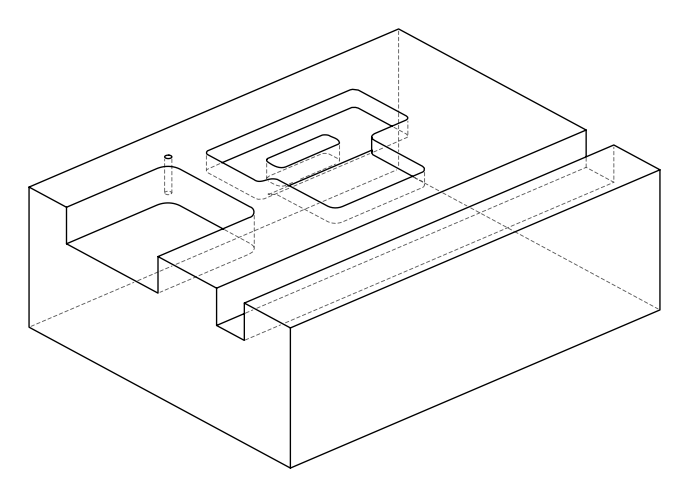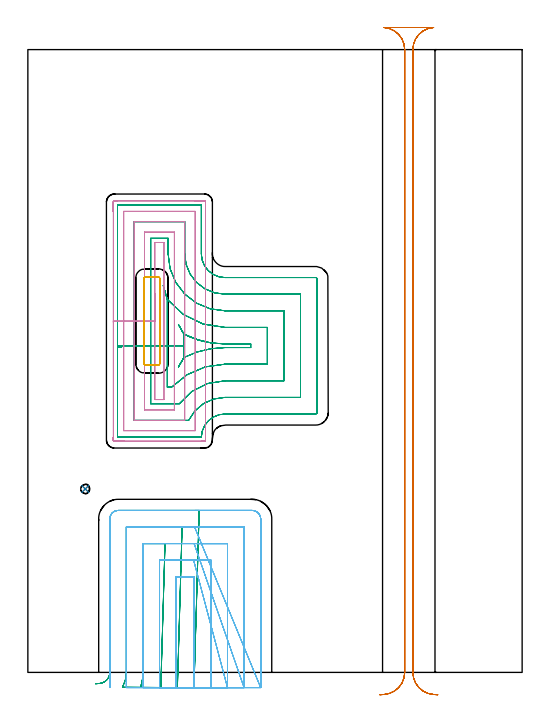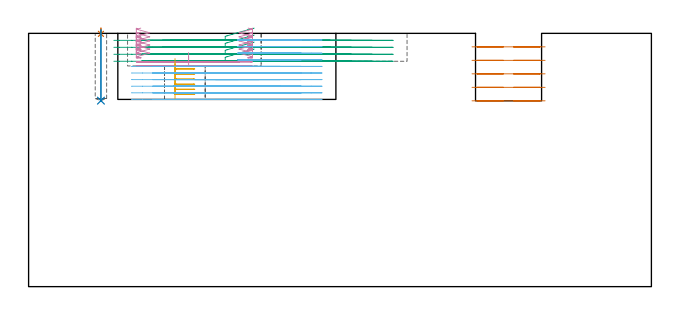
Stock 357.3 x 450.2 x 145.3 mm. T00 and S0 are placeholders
(PLAN: 7 operations, 6 tool changes, 77.5 min)
(1 SPOT_DRILL | STEP1POCKET | NXT0321_9005460120000 | 0.03 min | 1 mm3)
(2 DRILL_BLIND_HOLE_INTO_CENTER | STEP1POCKET | NXT0301_037 | 0.16 min | 1276 mm3)
(3 MILL_OPEN_POCKET | POCKET_OPEN | NXT0201_012 | Follow Part, ap 4, ae 75% | 24.36 min | 534945 mm3)
(4 MILL_RECTANGULAR_POCKET | POCKET_RECTANGULAR_STRAIGHT | NXT0201_013 | Follow Part, ap 2.5, ae 75% | 10 min | 38366 mm3)
(5 MILL_RECTANGULAR_POCKET_1 | POCKET_RECTANGULAR_STRAIGHT_1 | NXT0201_011 | Follow Part, ap 3, ae 75% | 2.75 min | 32985 mm3)
(6 MILL_SLOT | SLOT_PARTIAL_RECTANGULAR | NXT0201_012 | Follow Part, ap 4, ae 75% | 29.73 min | 432596 mm3)
(7 MILL_RECTANGULAR_SLOT | SLOT_RECTANGULAR | UGT0201_004 | Follow Part, ap 8, ae 75% | 10.47 min | 660389 mm3)
(TOOL NXT0321_9005460120000 | NC Spot Drill, 142deg, 12mm, Carbide, Uncoated | D12 PA142 FL30 Z2)
(TOOL NXT0301_037 | Carbide Drill 6.6mm [860.1-0660-033A1-MM 2214] | D6.6 PA140 FL53 Z2)
(TOOL NXT0201_012 | ENDMILL 16mm [2P460-1600-NA 1630] | D16 FL38 Z6)
(TOOL NXT0201_013 | ENDMILL 10mm | D10 FL30 Z4)
(TOOL NXT0201_011 | ENDMILL 12mm [2P460-1200-NA 1630] | D12 FL38 Z6)
(TOOL UGT0201_004 | End Mill 32 mm | D32 FL53 Z6)
(OP 1 SPOT_DRILL)
G17 G21 G94 G90
T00 M6
G54
G17 G0 G90 X41.5 Y132.6 S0 M3
G43 Z155.3 H0
G94 G81 G98 Z145.016 F250. R148.3
G80
M5
M2
(OP 2 DRILL_BLIND_HOLE_INTO_CENTER)
G17 G21 G94 G90
T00 M6
G54
G17 G0 G90 X41.5 Y132.6 S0 M3
G43 Z155.3 H1
G94 G81 G98 Z106.7 F250. R147.3
G80
M5
M2
(OP 3 MILL_OPEN_POCKET)
G17 G21 G94 G90
T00 M6
G54
G17 G0 G90 X96.195 Y-11. S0 M3
G43 Z155.3 H1
Z141.3
G94 G1 Y-8. F250.
G2 X96.205 Y-7.298 R24. F500.
G1 X99.142 Y93.1
X83.2
Y0.
G2 X82.184 Y-8. R32.
G1 X81.434 Y-10.905 F250.
X108.195 Y-11.
Y-8.
G2 X108.2 Y-7.649 R12. F500.
G1 X111.498 Y105.1
X71.2
Y0.
G2 X69.53 Y-8. R20.
G1 X68.33 Y-10.75 F250.
X120.107 Y-10.999
X120.195 Y-8.
X123.854 Y117.1 F500.
X65.4
G3 X59.2 Y110.9 R6.2
G1 Y0.
G2 X51.892 Y-7.97 R8.
G1 X48.903 Y-8.23 F250.
G0 X96.195 Y-11. Z137.3
G1 Y-8.
G2 X96.205 Y-7.298 R24. F500.
G1 X99.142 Y93.1
X83.2
Y0.
G2 X82.184 Y-8. R32.
G1 X81.434 Y-10.905 F250.
X108.195 Y-11.
Y-8.
G2 X108.2 Y-7.649 R12. F500.
G1 X111.498 Y105.1
X71.2
Y0.
G2 X69.53 Y-8. R20.
G1 X68.33 Y-10.75 F250.
X120.107 Y-10.999
X120.195 Y-8.
X123.854 Y117.1 F500.
X65.4
G3 X59.2 Y110.9 R6.2
G1 Y0.
G2 X51.892 Y-7.97 R8.
G1 X48.903 Y-8.23 F250.
G0 X96.195 Y-11. Z133.3
G1 Y-8.
G2 X96.205 Y-7.298 R24. F500.
G1 X99.142 Y93.1
X83.2
Y0.
G2 X82.184 Y-8. R32.
G1 X81.434 Y-10.905 F250.
X108.195 Y-11.
Y-8.
G2 X108.2 Y-7.649 R12. F500.
G1 X111.498 Y105.1
X71.2
Y0.
G2 X69.53 Y-8. R20.
G1 X68.33 Y-10.75 F250.
X120.107 Y-10.999
X120.195 Y-8.
X123.854 Y117.1 F500.
X65.4
G3 X59.2 Y110.9 R6.2
G1 Y0.
G2 X51.892 Y-7.97 R8.
G1 X48.903 Y-8.23 F250.
G0 X96.195 Y-11. Z129.3
G1 Y-8.
G2 X96.205 Y-7.298 R24. F500.
G1 X99.142 Y93.1
X83.2
Y0.
G2 X82.184 Y-8. R32.
G1 X81.434 Y-10.905 F250.
X108.195 Y-11.
Y-8.
G2 X108.2 Y-7.649 R12. F500.
G1 X111.498 Y105.1
X71.2
Y0.
G2 X69.53 Y-8. R20.
G1 X68.33 Y-10.75 F250.
X120.107 Y-10.999
X120.195 Y-8.
X123.854 Y117.1 F500.
X65.4
G3 X59.2 Y110.9 R6.2
G1 Y0.
G2 X51.892 Y-7.97 R8.
G1 X48.903 Y-8.23 F250.
G0 Z155.3
X129.403 Y238.734
Z148.3
G1 X128.768 Y238.855 Z148.127
X125.683 Y239.599 Z147.276
X122.638 Y240.493 Z146.426
X119.641 Y241.535 Z145.576
X116.697 Y242.721 Z144.725
X113.815 Y244.049 Z143.875
X112.8 Y244.57 Z143.569
Y236.1 Z141.3
Y227.63 F500.
X108.81 Y220.684
X112.8 Y227.63
G2 X142.5 Y234.8 R65.1
G1 X161.1
Y237.4
X142.5
G2 X112.8 Y244.57 R65.1
G1 X108.81 Y251.516
X112.8 Y244.57
Y236.1
X100.8
Y206.2
X103.934
G2 X142.5 Y222.8 R53.1
G1 X173.1
Y249.4
X142.5
G2 X100.8 Y269.626 R53.1
G1 X97.874 Y279.565
X100.8 Y269.626
Y236.1
X88.8
Y194.2
X109.501
G2 X142.5 Y210.8 R41.1
G1 X185.1
Y261.4
X142.5
G2 X101.4 Y302.5 R41.1
G1 Y313.8
X88.8
Y236.1
X76.8
Y182.2
X116.221
G2 X142.5 Y198.8 R29.1
G1 X197.1
Y273.4
X142.5
G2 X113.4 Y302.5 R29.1
G1 Y325.8
X76.8
Y236.1
X64.8
Y170.2
X125.407
G2 X142.5 Y186.8 R17.1
G1 X208.
G3 X209.1 Y187.9 R1.1
G1 Y284.3
G3 X208. Y285.4 R1.1
G1 X142.5
G2 X125.4 Y302.5 R17.1
G1 Y337.8
X64.8
Y236.1
Y235.1
X67.8 F250.
G0 X129.403 Y238.734 Z144.3
G1 X128.768 Y238.855 Z144.127
X125.683 Y239.599 Z143.276
X122.638 Y240.493 Z142.426
X119.641 Y241.535 Z141.576
X116.697 Y242.721 Z140.725
X113.815 Y244.049 Z139.875
X112.8 Y244.57 Z139.569
Y236.1 Z137.3
Y227.63 F500.
X108.81 Y220.684
X112.8 Y227.63
G2 X142.5 Y234.8 R65.1
G1 X161.1
Y237.4
X142.5
G2 X112.8 Y244.57 R65.1
G1 X108.81 Y251.516
X112.8 Y244.57
Y236.1
X100.8
Y206.2
X103.934
G2 X142.5 Y222.8 R53.1
G1 X173.1
Y249.4
X142.5
G2 X100.8 Y269.626 R53.1
G1 X97.874 Y279.565
X100.8 Y269.626
Y236.1
X88.8
Y194.2
X109.501
G2 X142.5 Y210.8 R41.1
G1 X185.1
Y261.4
X142.5
G2 X101.4 Y302.5 R41.1
G1 Y313.8
X88.8
Y236.1
X76.8
Y182.2
X116.221
G2 X142.5 Y198.8 R29.1
G1 X197.1
Y273.4
X142.5
G2 X113.4 Y302.5 R29.1
G1 Y325.8
X76.8
Y236.1
X64.8
Y170.2
X125.407
G2 X142.5 Y186.8 R17.1
G1 X208.
G3 X209.1 Y187.9 R1.1
G1 Y284.3
G3 X208. Y285.4 R1.1
G1 X142.5
G2 X125.4 Y302.5 R17.1
G1 Y337.8
X64.8
Y236.1
Y235.1
X67.8 F250.
G0 X129.403 Y238.734 Z140.3
G1 X128.768 Y238.855 Z140.127
X125.683 Y239.599 Z139.276
X122.638 Y240.493 Z138.426
X119.641 Y241.535 Z137.576
X116.697 Y242.721 Z136.725
X113.815 Y244.049 Z135.875
X112.8 Y244.57 Z135.569
Y236.1 Z133.3
Y227.63 F500.
X108.81 Y220.684
X112.8 Y227.63
G2 X142.5 Y234.8 R65.1
G1 X161.1
Y237.4
X142.5
G2 X112.8 Y244.57 R65.1
G1 X108.81 Y251.516
X112.8 Y244.57
Y236.1
X100.8
Y206.2
X103.934
G2 X142.5 Y222.8 R53.1
G1 X173.1
Y249.4
X142.5
G2 X100.8 Y269.626 R53.1
G1 X97.874 Y279.565
X100.8 Y269.626
Y236.1
X88.8
Y194.2
X109.501
G2 X142.5 Y210.8 R41.1
G1 X185.1
Y261.4
X142.5
G2 X101.4 Y302.5 R41.1
G1 Y313.8
X88.8
Y236.1
X76.8
Y182.2
X116.221
G2 X142.5 Y198.8 R29.1
G1 X197.1
Y273.4
X142.5
G2 X113.4 Y302.5 R29.1
G1 Y325.8
X76.8
Y236.1
X64.8
Y170.2
X125.407
G2 X142.5 Y186.8 R17.1
G1 X208.
G3 X209.1 Y187.9 R1.1
G1 Y284.3
G3 X208. Y285.4 R1.1
G1 X142.5
G2 X125.4 Y302.5 R17.1
G1 Y337.8
X64.8
Y236.1
Y235.1
X67.8 F250.
G0 X129.403 Y238.734 Z136.3
G1 X128.768 Y238.855 Z136.127
X125.683 Y239.599 Z135.276
X122.638 Y240.493 Z134.426
X119.641 Y241.535 Z133.576
X116.697 Y242.721 Z132.726
X113.815 Y244.049 Z131.875
X112.8 Y244.57 Z131.569
Y236.1 Z129.3
Y227.63 F500.
X108.81 Y220.684
X112.8 Y227.63
G2 X142.5 Y234.8 R65.1
G1 X161.1
Y237.4
X142.5
G2 X112.8 Y244.57 R65.1
G1 X108.81 Y251.516
X112.8 Y244.57
Y236.1
X100.8
Y206.2
X103.934
G2 X142.5 Y222.8 R53.1
G1 X173.1
Y249.4
X142.5
G2 X100.8 Y269.626 R53.1
G1 X97.874 Y279.565
X100.8 Y269.626
Y236.1
X88.8
Y194.2
X109.501
G2 X142.5 Y210.8 R41.1
G1 X185.1
Y261.4
X142.5
G2 X101.4 Y302.5 R41.1
G1 Y313.8
X88.8
Y236.1
X76.8
Y182.2
X116.221
G2 X142.5 Y198.8 R29.1
G1 X197.1
Y273.4
X142.5
G2 X113.4 Y302.5 R29.1
G1 Y325.8
X76.8
Y236.1
X64.8
Y170.2
X125.407
G2 X142.5 Y186.8 R17.1
G1 X208.
G3 X209.1 Y187.9 R1.1
G1 Y284.3
G3 X208. Y285.4 R1.1
G1 X142.5
G2 X125.4 Y302.5 R17.1
G1 Y337.8
X64.8
Y236.1
Y235.1
X67.8 F250.
G0 Z155.3
M5
M2
(OP 4 MILL_RECTANGULAR_POCKET)
G17 G21 G94 G90
T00 M6
G54
G17 G0 G90 X128.4 Y338.25 S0 M3
G43 Z155.3 H0
Z148.3
G94 G1 Y340. Z147.831 F250.
Y340.127 Z147.797
X128.279 Y340.441 Z147.707
X128.041 Y340.679 Z147.617
X127.727 Y340.8 Z147.526
X127.6 Z147.492
X120.701 Z145.644
X127.6 Z143.795
X127.727 Z143.761
X128.041 Y340.679 Z143.671
X128.279 Y340.441 Z143.581
X128.4 Y340.127 Z143.491
Y340. Z143.457
Y338.156 Z142.962
Y340.
G3 X127.6 Y340.8 R0.8
G1 X125.726
G0 X128.4 Y338.251 Z145.962
G1 Y340. Z145.494
Y340.127 Z145.46
X128.279 Y340.441 Z145.369
X128.041 Y340.679 Z145.279
X127.727 Y340.8 Z145.189
X127.6 Z145.155
X120.701 Z143.306
X127.6 Z141.458
X127.727 Z141.424
X128.041 Y340.679 Z141.334
X128.279 Y340.441 Z141.243
X128.4 Y340.127 Z141.153
Y340. Z141.119
Y338.156 Z140.625
Y340.
G3 X127.6 Y340.8 R0.8
G1 X125.726
G0 X128.4 Y338.251 Z143.625
G1 Y340. Z143.156
Y340.127 Z143.122
X128.279 Y340.441 Z143.032
X128.041 Y340.679 Z142.942
X127.727 Y340.8 Z142.852
X127.6 Z142.818
X120.701 Z140.969
X127.6 Z139.12
X127.727 Z139.086
X128.041 Y340.679 Z138.996
X128.279 Y340.441 Z138.906
X128.4 Y340.127 Z138.816
Y340. Z138.782
Y338.156 Z138.287
Y340.
G3 X127.6 Y340.8 R0.8
G1 X125.726
G0 X128.4 Y338.251 Z141.287
G1 Y340. Z140.819
Y340.127 Z140.785
X128.279 Y340.441 Z140.694
X128.041 Y340.679 Z140.604
X127.727 Y340.8 Z140.514
X127.6 Z140.48
X120.701 Z138.631
X127.6 Z136.783
X127.727 Z136.749
X128.041 Y340.679 Z136.659
X128.279 Y340.441 Z136.568
X128.4 Y340.127 Z136.478
Y340. Z136.444
Y338.156 Z135.95
Y340.
G3 X127.6 Y340.8 R0.8
G1 X125.726
G0 X128.4 Y338.251 Z138.95
G1 Y340. Z138.481
Y340.127 Z138.447
X128.279 Y340.441 Z138.357
X128.041 Y340.679 Z138.267
X127.727 Y340.8 Z138.177
X127.6 Z138.143
X120.701 Z136.294
X127.6 Z134.445
X127.727 Z134.411
X128.041 Y340.679 Z134.321
X128.279 Y340.441 Z134.231
X128.4 Y340.127 Z134.141
Y340. Z134.107
Y338.156 Z133.612
Y340.
G3 X127.6 Y340.8 R0.8
G1 X125.726
G0 X128.4 Y338.251 Z136.612
G1 Y340. Z136.144
Y340.127 Z136.11
X128.279 Y340.441 Z136.019
X128.041 Y340.679 Z135.929
X127.727 Y340.8 Z135.839
X127.6 Z135.805
X120.701 Z133.956
X127.6 Z132.108
X127.727 Z132.074
X128.041 Y340.679 Z131.984
X128.279 Y340.441 Z131.893
X128.4 Y340.127 Z131.803
Y340. Z131.769
Y338.156 Z131.275
Y340.
G3 X127.6 Y340.8 R0.8
G1 X125.726
G0 Z155.3
X64.346
Z148.3
G1 X62.6 Z147.832
X62.473 Z147.798
X62.159 Y340.679 Z147.708
X61.921 Y340.441 Z147.618
X61.8 Y340.127 Z147.527
Y340. Z147.493
Y333.098 Z145.644
Y340. Z143.794
Y340.127 Z143.76
X61.921 Y340.441 Z143.67
X62.159 Y340.679 Z143.58
X62.473 Y340.8 Z143.49
X62.6 Z143.456
X64.441 Z142.962
X62.6
G3 X61.8 Y340. R0.8
G1 Y338.155
G0 X64.346 Y340.8 Z145.962
G1 X62.6 Z145.494
X62.473 Z145.46
X62.159 Y340.679 Z145.37
X61.921 Y340.441 Z145.28
X61.8 Y340.127 Z145.19
Y340. Z145.156
Y333.098 Z143.306
Y340. Z141.457
Y340.127 Z141.423
X61.921 Y340.441 Z141.333
X62.159 Y340.679 Z141.242
X62.473 Y340.8 Z141.152
X62.6 Z141.118
X64.441 Z140.625
X62.6
G3 X61.8 Y340. R0.8
G1 Y338.155
G0 X64.346 Y340.8 Z143.625
G1 X62.6 Z143.157
X62.473 Z143.123
X62.159 Y340.679 Z143.033
X61.921 Y340.441 Z142.943
X61.8 Y340.127 Z142.852
Y340. Z142.818
Y333.098 Z140.969
Y340. Z139.119
Y340.127 Z139.085
X61.921 Y340.441 Z138.995
X62.159 Y340.679 Z138.905
X62.473 Y340.8 Z138.815
X62.6 Z138.781
X64.441 Z138.287
X62.6
G3 X61.8 Y340. R0.8
G1 Y338.155
G0 X64.346 Y340.8 Z141.287
G1 X62.6 Z140.819
X62.473 Z140.785
X62.159 Y340.679 Z140.695
X61.921 Y340.441 Z140.605
X61.8 Y340.127 Z140.515
Y340. Z140.481
Y333.098 Z138.631
Y340. Z136.782
Y340.127 Z136.748
X61.921 Y340.441 Z136.658
X62.159 Y340.679 Z136.568
X62.473 Y340.8 Z136.477
X62.6 Z136.443
X64.441 Z135.95
X62.6
G3 X61.8 Y340. R0.8
G1 Y338.155
G0 X64.346 Y340.8 Z138.95
G1 X62.6 Z138.482
X62.473 Z138.448
X62.159 Y340.679 Z138.358
X61.921 Y340.441 Z138.268
X61.8 Y340.127 Z138.177
Y340. Z138.143
Y333.098 Z136.294
Y340. Z134.444
Y340.127 Z134.41
X61.921 Y340.441 Z134.32
X62.159 Y340.679 Z134.23
X62.473 Y340.8 Z134.14
X62.6 Z134.106
X64.441 Z133.612
X62.6
G3 X61.8 Y340. R0.8
G1 Y338.155
G0 X64.346 Y340.8 Z136.612
G1 X62.6 Z136.145
X62.473 Z136.111
X62.159 Y340.679 Z136.02
X61.921 Y340.441 Z135.93
X61.8 Y340.127 Z135.84
Y340. Z135.806
Y333.098 Z133.956
Y340. Z132.107
Y340.127 Z132.073
X61.921 Y340.441 Z131.983
X62.159 Y340.679 Z131.893
X62.473 Y340.8 Z131.802
X62.6 Z131.768
X64.441 Z131.275
X62.6
G3 X61.8 Y340. R0.8
G1 Y338.155
G0 Z155.3
Y169.743
Z148.3
G1 Y168. Z147.833
Y167.873 Z147.799
X61.921 Y167.559 Z147.709
X62.159 Y167.321 Z147.618
X62.473 Y167.2 Z147.528
X62.6 Z147.494
X69.506 Z145.644
X62.6 Z143.793
X62.473 Z143.759
X62.159 Y167.321 Z143.669
X61.921 Y167.559 Z143.579
X61.8 Y167.873 Z143.489
Y168. Z143.455
Y169.838 Z142.962
Y168.
G3 X62.6 Y167.2 R0.8
G1 X64.436
G0 X61.8 Y169.743 Z145.962
G1 Y168. Z145.495
Y167.873 Z145.461
X61.921 Y167.559 Z145.371
X62.159 Y167.321 Z145.281
X62.473 Y167.2 Z145.191
X62.6 Z145.157
X69.506 Z143.306
X62.6 Z141.456
X62.473 Z141.422
X62.159 Y167.321 Z141.332
X61.921 Y167.559 Z141.242
X61.8 Y167.873 Z141.151
Y168. Z141.117
Y169.838 Z140.625
Y168.
G3 X62.6 Y167.2 R0.8
G1 X64.436
G0 X61.8 Y169.743 Z143.625
G1 Y168. Z143.158
Y167.873 Z143.124
X61.921 Y167.559 Z143.034
X62.159 Y167.321 Z142.943
X62.473 Y167.2 Z142.853
X62.6 Z142.819
X69.506 Z140.969
X62.6 Z139.119
X62.473 Z139.085
X62.159 Y167.321 Z138.994
X61.921 Y167.559 Z138.904
X61.8 Y167.873 Z138.814
Y168. Z138.78
Y169.838 Z138.287
Y168.
G3 X62.6 Y167.2 R0.8
G1 X64.436
G0 X61.8 Y169.743 Z141.287
G1 Y168. Z140.82
Y167.873 Z140.786
X61.921 Y167.559 Z140.696
X62.159 Y167.321 Z140.606
X62.473 Y167.2 Z140.516
X62.6 Z140.482
X69.506 Z138.631
X62.6 Z136.781
X62.473 Z136.747
X62.159 Y167.321 Z136.657
X61.921 Y167.559 Z136.567
X61.8 Y167.873 Z136.476
Y168. Z136.442
Y169.838 Z135.95
Y168.
G3 X62.6 Y167.2 R0.8
G1 X64.436
G0 X61.8 Y169.743 Z138.95
G1 Y168. Z138.483
Y167.873 Z138.449
X61.921 Y167.559 Z138.359
X62.159 Y167.321 Z138.268
X62.473 Y167.2 Z138.178
X62.6 Z138.144
X69.506 Z136.294
X62.6 Z134.444
X62.473 Z134.41
X62.159 Y167.321 Z134.319
X61.921 Y167.559 Z134.229
X61.8 Y167.873 Z134.139
Y168. Z134.105
Y169.838 Z133.612
Y168.
G3 X62.6 Y167.2 R0.8
G1 X64.436
G0 X61.8 Y169.743 Z136.612
G1 Y168. Z136.145
Y167.873 Z136.111
X61.921 Y167.559 Z136.021
X62.159 Y167.321 Z135.931
X62.473 Y167.2 Z135.841
X62.6 Z135.807
X69.506 Z133.956
X62.6 Z132.106
X62.473 Z132.072
X62.159 Y167.321 Z131.982
X61.921 Y167.559 Z131.892
X61.8 Y167.873 Z131.801
Y168. Z131.767
Y169.838 Z131.275
Y168.
G3 X62.6 Y167.2 R0.8
G1 X64.436
G0 Z155.3
X125.983
Z148.3
G1 X127.6 Z147.867
X127.727 Z147.833
X128.041 Y167.321 Z147.743
X128.279 Y167.559 Z147.652
X128.4 Y167.873 Z147.562
Y168. Z147.528
Y175.032 Z145.644
Y168. Z143.76
Y167.873 Z143.726
X128.279 Y167.559 Z143.635
X128.041 Y167.321 Z143.545
X127.727 Y167.2 Z143.455
X127.6 Z143.421
X125.889 Z142.962
X127.6
G3 X128.4 Y168. R0.8
G1 Y169.654
G0 X125.983 Y167.2 Z145.962
G1 X127.6 Z145.529
X127.727 Z145.495
X128.041 Y167.321 Z145.405
X128.279 Y167.559 Z145.315
X128.4 Y167.873 Z145.225
Y168. Z145.191
Y175.032 Z143.306
Y168. Z141.422
Y167.873 Z141.388
X128.279 Y167.559 Z141.298
X128.041 Y167.321 Z141.208
X127.727 Y167.2 Z141.117
X127.6 Z141.083
X125.889 Z140.625
X127.6
G3 X128.4 Y168. R0.8
G1 Y169.654
G0 X125.983 Y167.2 Z143.625
G1 X127.6 Z143.192
X127.727 Z143.158
X128.041 Y167.321 Z143.068
X128.279 Y167.559 Z142.977
X128.4 Y167.873 Z142.887
Y168. Z142.853
Y175.032 Z140.969
Y168. Z139.085
Y167.873 Z139.051
X128.279 Y167.559 Z138.96
X128.041 Y167.321 Z138.87
X127.727 Y167.2 Z138.78
X127.6 Z138.746
X125.889 Z138.287
X127.6
G3 X128.4 Y168. R0.8
G1 Y169.654
G0 X125.983 Y167.2 Z141.287
G1 X127.6 Z140.854
X127.727 Z140.82
X128.041 Y167.321 Z140.73
X128.279 Y167.559 Z140.64
X128.4 Y167.873 Z140.55
Y168. Z140.516
Y175.032 Z138.631
Y168. Z136.747
Y167.873 Z136.713
X128.279 Y167.559 Z136.623
X128.041 Y167.321 Z136.533
X127.727 Y167.2 Z136.442
X127.6 Z136.408
X125.889 Z135.95
X127.6
G3 X128.4 Y168. R0.8
G1 Y169.654
G0 X125.983 Y167.2 Z138.95
G1 X127.6 Z138.517
X127.727 Z138.483
X128.041 Y167.321 Z138.393
X128.279 Y167.559 Z138.302
X128.4 Y167.873 Z138.212
Y168. Z138.178
Y175.032 Z136.294
Y168. Z134.41
Y167.873 Z134.376
X128.279 Y167.559 Z134.285
X128.041 Y167.321 Z134.195
X127.727 Y167.2 Z134.105
X127.6 Z134.071
X125.889 Z133.612
X127.6
G3 X128.4 Y168. R0.8
G1 Y169.654
G0 X125.983 Y167.2 Z136.612
G1 X127.6 Z136.179
X127.727 Z136.145
X128.041 Y167.321 Z136.055
X128.279 Y167.559 Z135.965
X128.4 Y167.873 Z135.875
Y168. Z135.841
Y175.032 Z133.956
Y168. Z132.072
Y167.873 Z132.038
X128.279 Y167.559 Z131.948
X128.041 Y167.321 Z131.858
X127.727 Y167.2 Z131.768
X127.6 Z131.734
X125.889 Z131.275
X127.6
G3 X128.4 Y168. R0.8
G1 Y169.654
G0 X91.8 Y273.92 Z134.275
G1 Y254. Z128.937
Y197.2 F500.
X98.4
Y310.8
X91.8
Y254.
X84.3
Y189.7
X105.9
Y318.3
X84.3
Y254.
X76.8
Y182.2
X113.4
Y325.8
X76.8
Y254.
X69.3
Y174.7
X120.9
Y333.3
X69.3
Y254.
X61.8
Y168.
G3 X62.6 Y167.2 R0.8
G1 X127.6
G3 X128.4 Y168. R0.8
G1 Y340.
G3 X127.6 Y340.8 R0.8
G1 X62.6
G3 X61.8 Y340. R0.8
G1 Y254.
Y253.
G0 X91.8 Y273.92 Z131.937
G1 Y254. Z126.6 F250.
Y197.2 F500.
X98.4
Y310.8
X91.8
Y254.
X84.3
Y189.7
X105.9
Y318.3
X84.3
Y254.
X76.8
Y182.2
X113.4
Y325.8
X76.8
Y254.
X69.3
Y174.7
X120.9
Y333.3
X69.3
Y254.
X61.8
Y168.
G3 X62.6 Y167.2 R0.8
G1 X127.6
G3 X128.4 Y168. R0.8
G1 Y340.
G3 X127.6 Y340.8 R0.8
G1 X62.6
G3 X61.8 Y340. R0.8
G1 Y254.
Y253.
G0 Z155.3
M5
M2
(OP 5 MILL_RECTANGULAR_POCKET_1)
G17 G21 G94 G90
T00 M6
G54
G17 G0 G90 X84. Y276.076 S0 M3
G43 Z155.3 H1
Z130.808
G94 G1 Y254. Z124.892 F250.
Y223. F500.
G3 X84.7 Y222.3 R0.7
G1 X94.6
G3 X95.3 Y223. R0.7
G1 Y285.
G3 X94.6 Y285.7 R0.7
G1 X84.7
G3 X84. Y285. R0.7
G1 Y254.
Y253.
G0 Y276.076 Z127.892
G1 Y254. Z121.977 F250.
Y223. F500.
G3 X84.7 Y222.3 R0.7
G1 X94.6
G3 X95.3 Y223. R0.7
G1 Y285.
G3 X94.6 Y285.7 R0.7
G1 X84.7
G3 X84. Y285. R0.7
G1 Y254.
Y253.
G0 Y276.076 Z124.977
G1 Y254. Z119.062 F250.
Y223. F500.
G3 X84.7 Y222.3 R0.7
G1 X94.6
G3 X95.3 Y223. R0.7
G1 Y285.
G3 X94.6 Y285.7 R0.7
G1 X84.7
G3 X84. Y285. R0.7
G1 Y254.
Y253.
G0 Y276.076 Z122.062
G1 Y254. Z116.146 F250.
Y223. F500.
G3 X84.7 Y222.3 R0.7
G1 X94.6
G3 X95.3 Y223. R0.7
G1 Y285.
G3 X94.6 Y285.7 R0.7
G1 X84.7
G3 X84. Y285. R0.7
G1 Y254.
Y253.
G0 Y276.076 Z119.146
G1 Y254. Z113.231 F250.
Y223. F500.
G3 X84.7 Y222.3 R0.7
G1 X94.6
G3 X95.3 Y223. R0.7
G1 Y285.
G3 X94.6 Y285.7 R0.7
G1 X84.7
G3 X84. Y285. R0.7
G1 Y254.
Y253.
G0 Y276.076 Z116.231
G1 Y254. Z110.315 F250.
Y223. F500.
G3 X84.7 Y222.3 R0.7
G1 X94.6
G3 X95.3 Y223. R0.7
G1 Y285.
G3 X94.6 Y285.7 R0.7
G1 X84.7
G3 X84. Y285. R0.7
G1 Y254.
Y253.
G0 Y276.076 Z113.315
G1 Y254. Z107.4 F250.
Y223. F500.
G3 X84.7 Y222.3 R0.7
G1 X94.6
G3 X95.3 Y223. R0.7
G1 Y285.
G3 X94.6 Y285.7 R0.7
G1 X84.7
G3 X84. Y285. R0.7
G1 Y254.
Y253.
G0 Z155.3
M5
M2
(OP 6 MILL_SLOT)
G17 G21 G94 G90
T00 M6
G54
G17 G0 G90 X132.3 Y-11. S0 M3
G43 Z155.3 H1
Z141.51
G94 G1 Y-8. F250.
Y81.1 F500.
X123.821
G2 X122.801 Y81.114 R36.
G1 X119.802 Y81.199 F250.
X144.3 Y-11. F500.
Y-8. F250.
Y93.1 F500.
X123.821
G2 X123.151 Y93.109 R24.
G1 X120.153 Y93.193 F250.
X156.3 Y-11. F500.
Y-8. F250.
Y105.1 F500.
X123.821
G2 X123.502 Y105.104 R12.
G1 X120.503 Y105.184 F250.
X168.3 Y-11. F500.
Y-8. F250.
Y110.9 F500.
G3 X162.1 Y117.1 R6.2
G1 X123.821
X120.821 F250.
G0 Z155.3
X132.3 Y-11.
Z137.72
G1 Y-8.
Y81.1 F500.
X123.821
G2 X122.801 Y81.114 R36.
G1 X119.802 Y81.199 F250.
X144.3 Y-11. F500.
Y-8. F250.
Y93.1 F500.
X123.821
G2 X123.151 Y93.109 R24.
G1 X120.153 Y93.193 F250.
X156.3 Y-11. F500.
Y-8. F250.
Y105.1 F500.
X123.821
G2 X123.502 Y105.104 R12.
G1 X120.503 Y105.184 F250.
X168.3 Y-11. F500.
Y-8. F250.
Y110.9 F500.
G3 X162.1 Y117.1 R6.2
G1 X123.821
X120.821 F250.
G0 Z155.3
X132.3 Y-11.
Z133.93
G1 Y-8.
Y81.1 F500.
X123.821
G2 X122.801 Y81.114 R36.
G1 X119.802 Y81.199 F250.
X144.3 Y-11. F500.
Y-8. F250.
Y93.1 F500.
X123.821
G2 X123.151 Y93.109 R24.
G1 X120.153 Y93.193 F250.
X156.3 Y-11. F500.
Y-8. F250.
Y105.1 F500.
X123.821
G2 X123.502 Y105.104 R12.
G1 X120.503 Y105.184 F250.
X168.3 Y-11. F500.
Y-8. F250.
Y110.9 F500.
G3 X162.1 Y117.1 R6.2
G1 X123.821
X120.821 F250.
G0 Z155.3
X132.3 Y-11.
Z130.14
G1 Y-8.
Y81.1 F500.
X123.821
G2 X122.801 Y81.114 R36.
G1 X119.802 Y81.199 F250.
X144.3 Y-11. F500.
Y-8. F250.
Y93.1 F500.
X123.821
G2 X123.151 Y93.109 R24.
G1 X120.153 Y93.193 F250.
X156.3 Y-11. F500.
Y-8. F250.
Y105.1 F500.
X123.821
G2 X123.502 Y105.104 R12.
G1 X120.503 Y105.184 F250.
X168.3 Y-11. F500.
Y-8. F250.
Y110.9 F500.
G3 X162.1 Y117.1 R6.2
G1 X123.821
X120.821 F250.
G0 Z155.3
X120.3 Y-11.
Z126.35
G1 Y-8.
Y69.1 F500.
X107.2
Y-8.
Y-11. F250.
X132.3
Y-8.
Y81.1 F500.
X95.2
Y-8.
Y-11. F250.
X144.3
Y-8.
Y93.1 F500.
X83.2
Y-8.
Y-11. F250.
X156.3
Y-8.
Y105.1 F500.
X71.2
Y-8.
Y-11. F250.
X168.3
Y-8.
Y110.9 F500.
G3 X162.1 Y117.1 R6.2
G1 X65.4
G3 X59.2 Y110.9 R6.2
G1 Y-8.
Y-11. F250.
G0 X120.3 Z122.56
G1 Y-8.
Y69.1 F500.
X107.2
Y-8.
Y-11. F250.
X132.3
Y-8.
Y81.1 F500.
X95.2
Y-8.
Y-11. F250.
X144.3
Y-8.
Y93.1 F500.
X83.2
Y-8.
Y-11. F250.
X156.3
Y-8.
Y105.1 F500.
X71.2
Y-8.
Y-11. F250.
X168.3
Y-8.
Y110.9 F500.
G3 X162.1 Y117.1 R6.2
G1 X65.4
G3 X59.2 Y110.9 R6.2
G1 Y-8.
Y-11. F250.
G0 X120.3 Z118.77
G1 Y-8.
Y69.1 F500.
X107.2
Y-8.
Y-11. F250.
X132.3
Y-8.
Y81.1 F500.
X95.2
Y-8.
Y-11. F250.
X144.3
Y-8.
Y93.1 F500.
X83.2
Y-8.
Y-11. F250.
X156.3
Y-8.
Y105.1 F500.
X71.2
Y-8.
Y-11. F250.
X168.3
Y-8.
Y110.9 F500.
G3 X162.1 Y117.1 R6.2
G1 X65.4
G3 X59.2 Y110.9 R6.2
G1 Y-8.
Y-11. F250.
G0 X120.3 Z114.98
G1 Y-8.
Y69.1 F500.
X107.2
Y-8.
Y-11. F250.
X132.3
Y-8.
Y81.1 F500.
X95.2
Y-8.
Y-11. F250.
X144.3
Y-8.
Y93.1 F500.
X83.2
Y-8.
Y-11. F250.
X156.3
Y-8.
Y105.1 F500.
X71.2
Y-8.
Y-11. F250.
X168.3
Y-8.
Y110.9 F500.
G3 X162.1 Y117.1 R6.2
G1 X65.4
G3 X59.2 Y110.9 R6.2
G1 Y-8.
Y-11. F250.
G0 X120.3 Z111.19
G1 Y-8.
Y69.1 F500.
X107.2
Y-8.
Y-11. F250.
X132.3
Y-8.
Y81.1 F500.
X95.2
Y-8.
Y-11. F250.
X144.3
Y-8.
Y93.1 F500.
X83.2
Y-8.
Y-11. F250.
X156.3
Y-8.
Y105.1 F500.
X71.2
Y-8.
Y-11. F250.
X168.3
Y-8.
Y110.9 F500.
G3 X162.1 Y117.1 R6.2
G1 X65.4
G3 X59.2 Y110.9 R6.2
G1 Y-8.
Y-11. F250.
G0 X120.3 Z107.4
G1 Y-8.
Y69.1 F500.
X107.2
Y-8.
Y-11. F250.
X132.3
Y-8.
Y81.1 F500.
X95.2
Y-8.
Y-11. F250.
X144.3
Y-8.
Y93.1 F500.
X83.2
Y-8.
Y-11. F250.
X156.3
Y-8.
Y105.1 F500.
X71.2
Y-8.
Y-11. F250.
X168.3
Y-8.
Y110.9 F500.
G3 X162.1 Y117.1 R6.2
G1 X65.4
G3 X59.2 Y110.9 R6.2
G1 Y-8.
Y-11. F250.
G0 Z155.3
M5
M2
(OP 7 MILL_RECTANGULAR_SLOT)
G17 G21 G94 G90
T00 M6
G54
G17 G0 G90 X296.315 Y-16.154 S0 M3
G43 Z155.3 H0
Z137.56
G94 G1 X293.321 Y-15.97 F250.
G2 X278.3 Y0. R16. F500.
G1 Y450.2
G2 X293.32 Y466.17 R16.
G1 Y466.2
X257.38
Y466.17
G2 X272.4 Y450.2 R16.
G1 Y0.
G2 X257.379 Y-15.97 R16.
G1 X254.385 Y-16.154 F250.
G0 X296.315 Z129.82
G1 X293.321 Y-15.97
G2 X278.3 Y0. R16. F500.
G1 Y450.2
G2 X293.32 Y466.17 R16.
G1 Y466.2
X257.38
Y466.17
G2 X272.4 Y450.2 R16.
G1 Y0.
G2 X257.379 Y-15.97 R16.
G1 X254.385 Y-16.154 F250.
G0 X296.315 Z122.08
G1 X293.321 Y-15.97
G2 X278.3 Y0. R16. F500.
G1 Y450.2
G2 X293.32 Y466.17 R16.
G1 Y466.2
X257.38
Y466.17
G2 X272.4 Y450.2 R16.
G1 Y0.
G2 X257.379 Y-15.97 R16.
G1 X254.385 Y-16.154 F250.
G0 X296.315 Z114.34
G1 X293.321 Y-15.97
G2 X278.3 Y0. R16. F500.
G1 Y450.2
G2 X293.32 Y466.17 R16.
G1 Y466.2
X257.38
Y466.17
G2 X272.4 Y450.2 R16.
G1 Y0.
G2 X257.379 Y-15.97 R16.
G1 X254.385 Y-16.154 F250.
G0 X296.315 Z106.6
G1 X293.321 Y-15.97
G2 X278.3 Y0. R16. F500.
G1 Y450.2
G2 X293.32 Y466.17 R16.
G1 Y466.2
X257.38
Y466.17
G2 X272.4 Y450.2 R16.
G1 Y0.
G2 X257.379 Y-15.97 R16.
G1 X254.385 Y-16.154 F250.
G0 Z155.3
M5
M2
